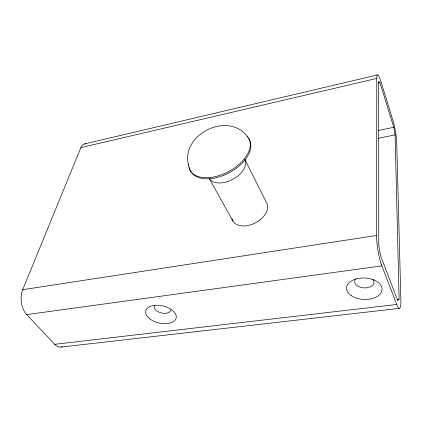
<?xml version="1.0" encoding="UTF-8"?>
<svg xmlns="http://www.w3.org/2000/svg" width="422" height="422" viewBox="0 0 422 422"><rect width="100%" height="100%" fill="white"/><g stroke="black" fill="none" stroke-linecap="round" stroke-linejoin="round"><path stroke-width="0.63" d="M54.675 344.326L396.712 304.468L381.868 265.886A21.448 3.824 80.7 0 1 376.561 235.487L376.783 78.429L80.86 147.621L22.693 289.687A17.608 10.914 83.7 0 0 26.707 314.606L54.675 344.326A16.938 9.928 85.5 0 0 62.335 346.763M399.117 299.187L397.719 300.606L380.528 255.505L378.766 245.409L378.555 81.509L379.942 82.533L393.768 127.291L395.103 134.871L399.117 299.187L397.155 299.425M84.822 143.87L377.664 74.9M378.017 82.976L379.942 82.533M378.302 130.493L393.768 127.291M378.328 138.274L395.103 134.871M22.693 289.687L376.561 235.487M26.707 314.606L381.868 265.886M61.063 347.079L399.449 308.371M247.846 137.071C228.608 110.337 179.867 134.449 188.681 165.756M233.013 221.202L209.296 178.617A20.267 12.175 -28 0 0 232.39 179.519A20.267 12.175 -28 0 0 245.182 159.912M244.844 159.395L266.118 201.864A19.201 12.512 -27.8 0 1 254.893 223.143A19.201 12.512 -27.8 0 1 232 218.786M396.712 304.468A20.435 3.413 81.1 0 0 400.884 300.121L396.717 142.546A16.59 2.3 79.3 0 0 392.734 119.874L380.955 81.567A17.413 2.5 78.9 0 0 376.783 78.429M372.821 279.338A9.706 5.913 2.5 0 1 364.276 287.899A9.706 5.913 2.5 0 1 355.946 278.794M170.831 309.943A8.524 4.837 13.2 0 1 160.798 312.813A8.524 4.837 13.2 0 1 154.547 305.444M80.86 147.621A14.796 7.649 75.9 0 1 85.84 143.839M248.4 138.221A33.333 19.496 -28.1 0 1 227.732 173.5A33.333 19.496 -28.1 0 1 189.399 167.508M247.102 136.2A33.38 19.475 -28.1 0 1 226.651 172.587A33.38 19.475 -28.1 0 1 188.608 164.569M351.405 295.732A17.787 10.729 2.7 0 0 381.346 292.282A17.787 10.729 2.7 0 0 360.156 278.167A17.787 10.729 2.7 0 0 351.405 295.732M149.23 318.394A15.614 8.757 13.1 0 0 175.383 319.786A15.614 8.757 13.1 0 0 158.255 305.285A15.614 8.757 13.1 0 0 149.23 318.394"/></g></svg>
